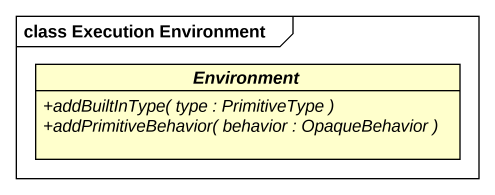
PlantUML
@startuml
mainframe class Execution Environment
hide circle
hide empty members
skinparam classAttributeIconSize 0
abstract class Environment {
  {abstract} +addBuiltInType( type : PrimitiveType )
  {abstract} +addPrimitiveBehavior( behavior : OpaqueBehavior )
}
@enduml
